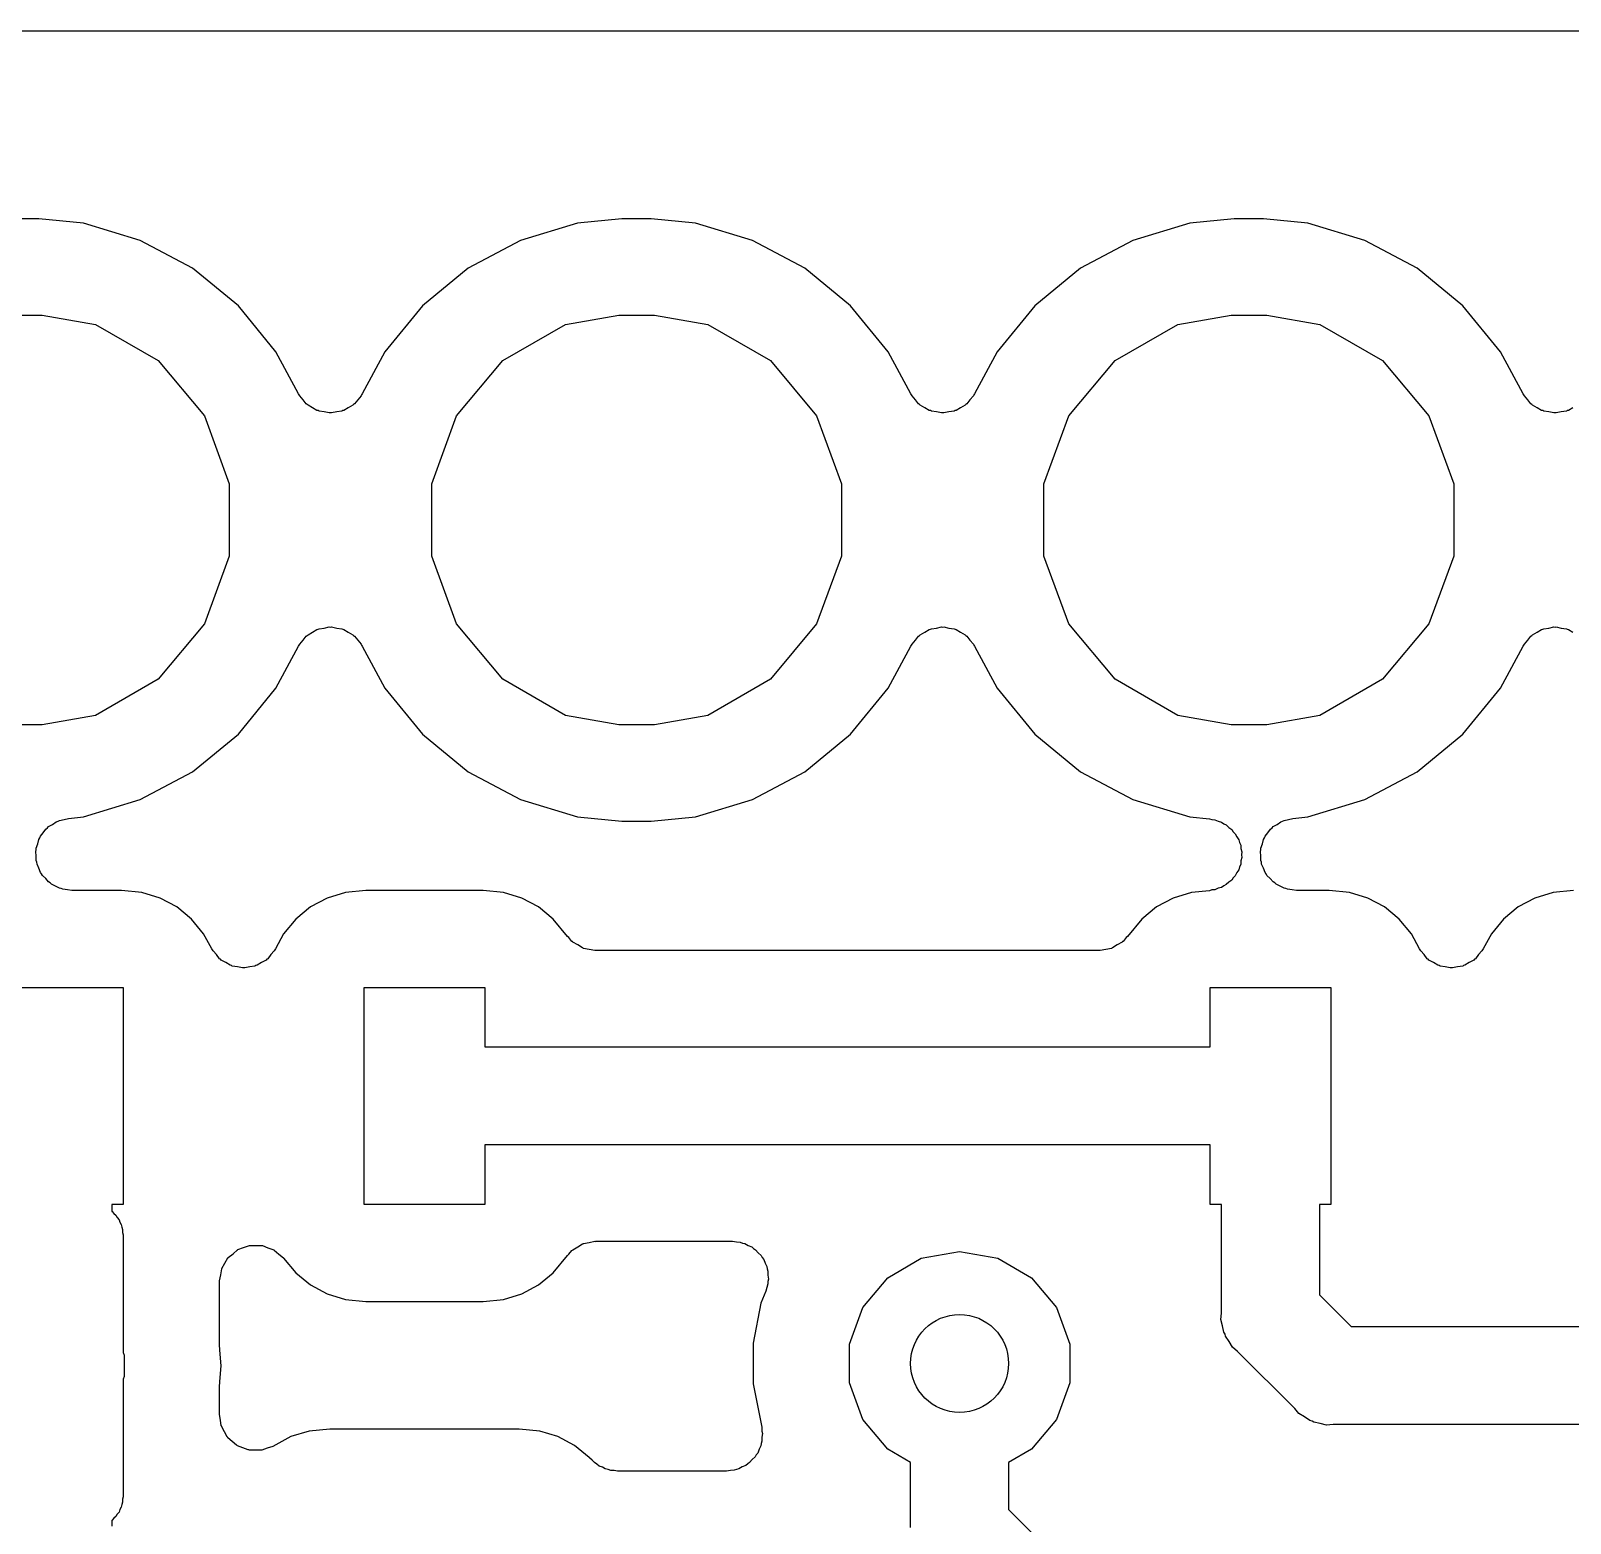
# Model space of a CAD drawing. Extents: x 91 to 190.2, y -113.9 to -59.9.
# Drawn here: x 156.34 to 162.72, y -66.91 to -60.72 of the extents above; entities that cross this region are included whole.
import ezdxf

# ---------------------------------------------------------------- set-up
doc = ezdxf.new("R2010")
doc.units = 0
doc.header["$MEASUREMENT"] = 0
doc.layers.add('BLACK', color=7, linetype='CONTINUOUS')

msp = doc.modelspace()

# ---------------------------------------------------------------- linework, layer by layer
at = {"layer": 'BLACK', "linetype": 'CONTINUOUS'}
for p, q in [((144.432, -60.72), (178.337, -60.72)), ((156.371, -61.5), (156.249, -61.5)), ((156.555, -61.5181), (156.371, -61.5)), ((156.791, -61.5896), (156.555, -61.5181)), ((158.605, -61.5181), (158.369, -61.5896)), ((158.789, -61.5), (158.605, -61.5181)), ((158.911, -61.5), (158.789, -61.5)), ((159.095, -61.5181), (158.911, -61.5)), ((159.331, -61.5896), (159.095, -61.5181)), ((161.145, -61.5181), (160.909, -61.5896)), ((161.329, -61.5), (161.145, -61.5181)), ((161.451, -61.5), (161.329, -61.5)), ((161.635, -61.5181), (161.451, -61.5)), ((161.871, -61.5896), (161.635, -61.5181)), ((157.008, -61.7056), (156.791, -61.5896)), ((158.369, -61.5896), (158.152, -61.7056)), ((159.548, -61.7056), (159.331, -61.5896)), ((160.909, -61.5896), (160.692, -61.7056)), ((162.088, -61.7056), (161.871, -61.5896)), ((157.198, -61.8618), (157.008, -61.7056)), ((158.152, -61.7056), (157.962, -61.8618)), ((159.738, -61.8618), (159.548, -61.7056)), ((160.692, -61.7056), (160.502, -61.8618)), ((162.278, -61.8618), (162.088, -61.7056)), ((157.354, -62.0522), (157.198, -61.8618)), ((157.962, -61.8618), (157.806, -62.0522)), ((159.894, -62.0522), (159.738, -61.8618)), ((160.502, -61.8618), (160.346, -62.0522)), ((162.434, -62.0522), (162.278, -61.8618)), ((156.236, -61.9), (156.384, -61.9)), ((156.384, -61.9), (156.605, -61.9389)), ((156.605, -61.9389), (156.865, -62.0888)), ((158.295, -62.0888), (158.555, -61.9389)), ((158.555, -61.9389), (158.776, -61.9)), ((158.776, -61.9), (158.924, -61.9)), ((158.924, -61.9), (159.145, -61.9389)), ((159.145, -61.9389), (159.405, -62.0888)), ((160.835, -62.0888), (161.095, -61.9389)), ((161.095, -61.9389), (161.316, -61.9)), ((161.316, -61.9), (161.464, -61.9)), ((161.464, -61.9), (161.685, -61.9389)), ((161.685, -61.9389), (161.945, -62.0888)), ((157.448, -62.2268), (157.354, -62.0522)), ((157.806, -62.0522), (157.712, -62.2268)), ((159.988, -62.2268), (159.894, -62.0522)), ((160.346, -62.0522), (160.252, -62.2268)), ((162.528, -62.2268), (162.434, -62.0522)), ((156.865, -62.0888), (157.057, -62.3184)), ((158.103, -62.3184), (158.295, -62.0888)), ((159.405, -62.0888), (159.597, -62.3184)), ((160.643, -62.3184), (160.835, -62.0888)), ((161.945, -62.0888), (162.137, -62.3184)), ((157.451, -62.2307), (157.448, -62.2268)), ((157.453, -62.2353), (157.451, -62.2307)), ((157.467, -62.2511), (157.453, -62.2353)), ((157.48, -62.2678), (157.467, -62.2511)), ((157.693, -62.2511), (157.68, -62.2678)), ((157.707, -62.2353), (157.693, -62.2511)), ((157.709, -62.2307), (157.707, -62.2353)), ((157.712, -62.2268), (157.709, -62.2307)), ((159.991, -62.2307), (159.988, -62.2268)), ((159.993, -62.2353), (159.991, -62.2307)), ((160.007, -62.2511), (159.993, -62.2353)), ((160.02, -62.2678), (160.007, -62.2511)), ((160.233, -62.2511), (160.22, -62.2678)), ((160.247, -62.2353), (160.233, -62.2511)), ((160.249, -62.2307), (160.247, -62.2353)), ((160.252, -62.2268), (160.249, -62.2307)), ((162.531, -62.2307), (162.528, -62.2268)), ((162.533, -62.2353), (162.531, -62.2307)), ((162.547, -62.2511), (162.533, -62.2353)), ((162.56, -62.2678), (162.547, -62.2511)), ((157.057, -62.3184), (157.16, -62.6001)), ((157.484, -62.2704), (157.48, -62.2678)), ((157.487, -62.2741), (157.484, -62.2704)), ((157.506, -62.2841), (157.487, -62.2741)), ((157.524, -62.2953), (157.506, -62.2841)), ((157.529, -62.2963), (157.524, -62.2953)), ((157.533, -62.2987), (157.529, -62.2963)), ((157.554, -62.3017), (157.533, -62.2987)), ((157.575, -62.306), (157.554, -62.3017)), ((157.58, -62.3053), (157.575, -62.306)), ((157.585, -62.306), (157.58, -62.3053)), ((157.606, -62.3017), (157.585, -62.306)), ((157.627, -62.2987), (157.606, -62.3017)), ((157.631, -62.2963), (157.627, -62.2987)), ((157.636, -62.2953), (157.631, -62.2963)), ((157.654, -62.2841), (157.636, -62.2953)), ((157.673, -62.2741), (157.654, -62.2841)), ((157.676, -62.2704), (157.673, -62.2741)), ((157.68, -62.2678), (157.676, -62.2704)), ((158, -62.6001), (158.103, -62.3184)), ((159.597, -62.3184), (159.7, -62.6001)), ((160.024, -62.2704), (160.02, -62.2678)), ((160.027, -62.2741), (160.024, -62.2704)), ((160.046, -62.2841), (160.027, -62.2741)), ((160.064, -62.2953), (160.046, -62.2841)), ((160.069, -62.2963), (160.064, -62.2953)), ((160.073, -62.2987), (160.069, -62.2963)), ((160.094, -62.3017), (160.073, -62.2987)), ((160.115, -62.306), (160.094, -62.3017)), ((160.12, -62.3053), (160.115, -62.306)), ((160.125, -62.306), (160.12, -62.3053)), ((160.146, -62.3017), (160.125, -62.306)), ((160.167, -62.2987), (160.146, -62.3017)), ((160.171, -62.2963), (160.167, -62.2987)), ((160.176, -62.2953), (160.171, -62.2963)), ((160.194, -62.2841), (160.176, -62.2953)), ((160.213, -62.2741), (160.194, -62.2841)), ((160.216, -62.2704), (160.213, -62.2741)), ((160.22, -62.2678), (160.216, -62.2704)), ((160.54, -62.6001), (160.643, -62.3184)), ((162.137, -62.3184), (162.24, -62.6001)), ((162.564, -62.2704), (162.56, -62.2678)), ((162.567, -62.2741), (162.564, -62.2704)), ((162.586, -62.2841), (162.567, -62.2741)), ((162.604, -62.2953), (162.586, -62.2841)), ((162.609, -62.2963), (162.604, -62.2953)), ((162.613, -62.2987), (162.609, -62.2963)), ((162.634, -62.3017), (162.613, -62.2987)), ((162.655, -62.306), (162.634, -62.3017)), ((162.66, -62.3053), (162.655, -62.306)), ((162.665, -62.306), (162.66, -62.3053)), ((162.686, -62.3017), (162.665, -62.306)), ((162.707, -62.2987), (162.686, -62.3017)), ((162.711, -62.2963), (162.707, -62.2987)), ((162.716, -62.2953), (162.711, -62.2963)), ((162.734, -62.2841), (162.716, -62.2953)), ((157.16, -62.6001), (157.16, -62.8999)), ((158, -62.8999), (158, -62.6001)), ((159.7, -62.6001), (159.7, -62.8999)), ((160.54, -62.8999), (160.54, -62.6001)), ((162.24, -62.6001), (162.24, -62.8999)), ((157.16, -62.8999), (157.057, -63.1816)), ((158.103, -63.1816), (158, -62.8999)), ((159.7, -62.8999), (159.597, -63.1816)), ((160.643, -63.1816), (160.54, -62.8999)), ((162.24, -62.8999), (162.137, -63.1816)), ((157.057, -63.1816), (156.865, -63.4112)), ((157.487, -63.2259), (157.506, -63.2159)), ((157.506, -63.2159), (157.524, -63.2047)), ((157.524, -63.2047), (157.529, -63.2037)), ((157.529, -63.2037), (157.533, -63.2013)), ((157.533, -63.2013), (157.554, -63.1983)), ((157.554, -63.1983), (157.575, -63.194)), ((157.575, -63.194), (157.58, -63.1947)), ((157.58, -63.1947), (157.585, -63.194)), ((157.585, -63.194), (157.606, -63.1983)), ((157.606, -63.1983), (157.627, -63.2013)), ((157.627, -63.2013), (157.631, -63.2037)), ((157.631, -63.2037), (157.636, -63.2047)), ((157.636, -63.2047), (157.654, -63.2159)), ((157.654, -63.2159), (157.673, -63.2259)), ((158.295, -63.4112), (158.103, -63.1816)), ((159.597, -63.1816), (159.405, -63.4112)), ((160.027, -63.2259), (160.046, -63.2159)), ((160.046, -63.2159), (160.064, -63.2047)), ((160.064, -63.2047), (160.069, -63.2037)), ((160.069, -63.2037), (160.073, -63.2013)), ((160.073, -63.2013), (160.094, -63.1983)), ((160.094, -63.1983), (160.115, -63.194)), ((160.115, -63.194), (160.12, -63.1947)), ((160.12, -63.1947), (160.125, -63.194)), ((160.125, -63.194), (160.146, -63.1983)), ((160.146, -63.1983), (160.167, -63.2013)), ((160.167, -63.2013), (160.171, -63.2037)), ((160.171, -63.2037), (160.176, -63.2047)), ((160.176, -63.2047), (160.194, -63.2159)), ((160.194, -63.2159), (160.213, -63.2259)), ((160.835, -63.4112), (160.643, -63.1816)), ((162.137, -63.1816), (161.945, -63.4112)), ((162.567, -63.2259), (162.586, -63.2159)), ((162.586, -63.2159), (162.604, -63.2047)), ((162.604, -63.2047), (162.609, -63.2037)), ((162.609, -63.2037), (162.613, -63.2013)), ((162.613, -63.2013), (162.634, -63.1983)), ((162.634, -63.1983), (162.655, -63.194)), ((162.655, -63.194), (162.66, -63.1947)), ((162.66, -63.1947), (162.665, -63.194)), ((162.665, -63.194), (162.686, -63.1983)), ((162.686, -63.1983), (162.707, -63.2013)), ((162.707, -63.2013), (162.711, -63.2037)), ((162.711, -63.2037), (162.716, -63.2047)), ((162.716, -63.2047), (162.734, -63.2159)), ((157.354, -63.4478), (157.448, -63.2732)), ((157.448, -63.2732), (157.451, -63.2693)), ((157.451, -63.2693), (157.453, -63.2647)), ((157.453, -63.2647), (157.467, -63.2489)), ((157.467, -63.2489), (157.48, -63.2322)), ((157.48, -63.2322), (157.484, -63.2296)), ((157.484, -63.2296), (157.487, -63.2259)), ((157.673, -63.2259), (157.676, -63.2296)), ((157.676, -63.2296), (157.68, -63.2322)), ((157.68, -63.2322), (157.693, -63.2489)), ((157.693, -63.2489), (157.707, -63.2647)), ((157.707, -63.2647), (157.709, -63.2693)), ((157.709, -63.2693), (157.712, -63.2732)), ((157.712, -63.2732), (157.806, -63.4478)), ((159.894, -63.4478), (159.988, -63.2732)), ((159.988, -63.2732), (159.991, -63.2693)), ((159.991, -63.2693), (159.993, -63.2647)), ((159.993, -63.2647), (160.007, -63.2489)), ((160.007, -63.2489), (160.02, -63.2322)), ((160.02, -63.2322), (160.024, -63.2296)), ((160.024, -63.2296), (160.027, -63.2259)), ((160.213, -63.2259), (160.216, -63.2296)), ((160.216, -63.2296), (160.22, -63.2322)), ((160.22, -63.2322), (160.233, -63.2489)), ((160.233, -63.2489), (160.247, -63.2647)), ((160.247, -63.2647), (160.249, -63.2693)), ((160.249, -63.2693), (160.252, -63.2732)), ((160.252, -63.2732), (160.346, -63.4478)), ((162.434, -63.4478), (162.528, -63.2732)), ((162.528, -63.2732), (162.531, -63.2693)), ((162.531, -63.2693), (162.533, -63.2647)), ((162.533, -63.2647), (162.547, -63.2489)), ((162.547, -63.2489), (162.56, -63.2322)), ((162.56, -63.2322), (162.564, -63.2296)), ((162.564, -63.2296), (162.567, -63.2259)), ((156.865, -63.4112), (156.605, -63.5611)), ((158.555, -63.5611), (158.295, -63.4112)), ((159.405, -63.4112), (159.145, -63.5611)), ((161.095, -63.5611), (160.835, -63.4112)), ((161.945, -63.4112), (161.685, -63.5611)), ((157.198, -63.6382), (157.354, -63.4478)), ((157.806, -63.4478), (157.962, -63.6382)), ((159.738, -63.6382), (159.894, -63.4478)), ((160.346, -63.4478), (160.502, -63.6382)), ((162.278, -63.6382), (162.434, -63.4478)), ((156.384, -63.6), (156.236, -63.6)), ((156.605, -63.5611), (156.384, -63.6)), ((158.776, -63.6), (158.555, -63.5611)), ((158.924, -63.6), (158.776, -63.6)), ((159.145, -63.5611), (158.924, -63.6)), ((161.316, -63.6), (161.095, -63.5611)), ((161.464, -63.6), (161.316, -63.6)), ((161.685, -63.5611), (161.464, -63.6)), ((157.008, -63.7944), (157.198, -63.6382)), ((157.962, -63.6382), (158.152, -63.7944)), ((159.548, -63.7944), (159.738, -63.6382)), ((160.502, -63.6382), (160.692, -63.7944)), ((162.088, -63.7944), (162.278, -63.6382)), ((156.791, -63.9104), (157.008, -63.7944)), ((158.152, -63.7944), (158.369, -63.9104)), ((159.331, -63.9104), (159.548, -63.7944)), ((160.692, -63.7944), (160.909, -63.9104)), ((161.871, -63.9104), (162.088, -63.7944)), ((156.555, -63.9819), (156.791, -63.9104)), ((158.369, -63.9104), (158.605, -63.9819)), ((159.095, -63.9819), (159.331, -63.9104)), ((160.909, -63.9104), (161.145, -63.9819)), ((161.635, -63.9819), (161.871, -63.9104)), ((156.493, -63.9881), (156.555, -63.9819)), ((158.605, -63.9819), (158.789, -64)), ((158.911, -64), (159.095, -63.9819)), ((161.145, -63.9819), (161.226, -63.9899)), ((161.573, -63.9881), (161.635, -63.9819)), ((156.377, -64.0623), (156.389, -64.0479)), ((156.389, -64.0479), (156.4, -64.0324)), ((156.4, -64.0324), (156.406, -64.0281)), ((156.406, -64.0281), (156.411, -64.0224)), ((156.411, -64.0224), (156.427, -64.013)), ((156.427, -64.013), (156.442, -64.0021)), ((156.442, -64.0021), (156.45, -64.0001)), ((156.45, -64.0001), (156.456, -63.9964)), ((156.456, -63.9964), (156.475, -63.9931)), ((156.475, -63.9931), (156.493, -63.9881)), ((158.789, -64), (158.911, -64)), ((161.226, -63.9899), (161.237, -63.993)), ((161.237, -63.993), (161.249, -63.9939)), ((161.249, -63.9939), (161.262, -64)), ((161.262, -64), (161.276, -64.0039)), ((161.276, -64.0039), (161.286, -64.0106)), ((161.286, -64.0106), (161.296, -64.0154)), ((161.296, -64.0154), (161.307, -64.0257)), ((161.307, -64.0257), (161.319, -64.0343)), ((161.319, -64.0343), (161.325, -64.0438)), ((161.325, -64.0438), (161.333, -64.0518)), ((161.457, -64.0623), (161.469, -64.0479)), ((161.469, -64.0479), (161.48, -64.0324)), ((161.48, -64.0324), (161.486, -64.0281)), ((161.486, -64.0281), (161.491, -64.0224)), ((161.491, -64.0224), (161.507, -64.013)), ((161.507, -64.013), (161.522, -64.0021)), ((161.522, -64.0021), (161.53, -64.0001)), ((161.53, -64.0001), (161.536, -63.9964)), ((161.536, -63.9964), (161.555, -63.9931)), ((161.555, -63.9931), (161.573, -63.9881)), ((156.36, -64.1113), (156.366, -64.0936)), ((156.36, -64.1187), (156.36, -64.1113)), ((156.366, -64.0936), (156.371, -64.0754)), ((156.371, -64.0754), (156.375, -64.0693)), ((156.375, -64.0693), (156.377, -64.0623)), ((161.333, -64.0518), (161.34, -64.0651)), ((161.34, -64.0651), (161.348, -64.0773)), ((161.348, -64.0773), (161.351, -64.0884)), ((161.351, -64.0884), (161.356, -64.0988)), ((161.356, -64.0988), (161.357, -64.1135)), ((161.357, -64.1135), (161.361, -64.1277)), ((161.44, -64.1113), (161.446, -64.0936)), ((161.44, -64.1187), (161.44, -64.1113)), ((161.446, -64.0936), (161.451, -64.0754)), ((161.451, -64.0754), (161.455, -64.0693)), ((161.455, -64.0693), (161.457, -64.0623)), ((156.358, -64.1259), (156.36, -64.1187)), ((156.36, -64.1446), (156.358, -64.1259)), ((156.36, -64.1634), (156.36, -64.1446)), ((156.362, -64.1704), (156.36, -64.1634)), ((156.363, -64.1777), (156.362, -64.1704)), ((156.371, -64.1947), (156.363, -64.1777)), ((161.357, -64.1649), (161.356, -64.1796)), ((161.361, -64.1506), (161.357, -64.1649)), ((161.361, -64.1277), (161.36, -64.1392)), ((161.36, -64.1392), (161.361, -64.1506)), ((161.438, -64.1259), (161.44, -64.1187)), ((161.44, -64.1446), (161.438, -64.1259)), ((161.44, -64.1634), (161.44, -64.1446)), ((161.442, -64.1704), (161.44, -64.1634)), ((161.443, -64.1777), (161.442, -64.1704)), ((161.451, -64.1947), (161.443, -64.1777)), ((156.377, -64.2123), (156.371, -64.1947)), ((156.382, -64.218), (156.377, -64.2123)), ((156.385, -64.2247), (156.382, -64.218)), ((156.399, -64.2379), (156.385, -64.2247)), ((156.411, -64.2522), (156.399, -64.2379)), ((161.325, -64.2346), (161.319, -64.2441)), ((161.333, -64.2265), (161.325, -64.2346)), ((161.34, -64.2133), (161.333, -64.2265)), ((161.348, -64.2011), (161.34, -64.2133)), ((161.351, -64.1899), (161.348, -64.2011)), ((161.356, -64.1796), (161.351, -64.1899)), ((161.457, -64.2123), (161.451, -64.1947)), ((161.462, -64.218), (161.457, -64.2123)), ((161.465, -64.2247), (161.462, -64.218)), ((161.479, -64.2379), (161.465, -64.2247)), ((161.491, -64.2522), (161.479, -64.2379)), ((156.417, -64.256), (156.411, -64.2522)), ((156.423, -64.2611), (156.417, -64.256)), ((156.44, -64.2689), (156.423, -64.2611)), ((156.456, -64.2783), (156.44, -64.2689)), ((156.463, -64.2796), (156.456, -64.2783)), ((156.47, -64.2826), (156.463, -64.2796)), ((156.489, -64.2841), (156.47, -64.2826)), ((156.507, -64.2873), (156.489, -64.2841)), ((156.713, -64.2873), (156.507, -64.2873)), ((156.798, -64.2958), (156.713, -64.2873)), ((156.874, -64.3187), (156.798, -64.2958)), ((157.642, -64.2958), (157.566, -64.3187)), ((157.727, -64.2873), (157.642, -64.2958)), ((158.213, -64.2873), (157.727, -64.2873)), ((158.298, -64.2958), (158.213, -64.2873)), ((158.374, -64.3187), (158.298, -64.2958)), ((161.152, -64.2958), (161.076, -64.3187)), ((161.226, -64.2885), (161.152, -64.2958)), ((161.237, -64.2854), (161.226, -64.2885)), ((161.249, -64.2845), (161.237, -64.2854)), ((161.262, -64.2784), (161.249, -64.2845)), ((161.276, -64.2744), (161.262, -64.2784)), ((161.286, -64.2677), (161.276, -64.2744)), ((161.296, -64.263), (161.286, -64.2677)), ((161.307, -64.2527), (161.296, -64.263)), ((161.319, -64.2441), (161.307, -64.2527)), ((161.497, -64.256), (161.491, -64.2522)), ((161.503, -64.2611), (161.497, -64.256)), ((161.52, -64.2689), (161.503, -64.2611)), ((161.536, -64.2783), (161.52, -64.2689)), ((161.543, -64.2796), (161.536, -64.2783)), ((161.55, -64.2826), (161.543, -64.2796)), ((161.569, -64.2841), (161.55, -64.2826)), ((161.587, -64.2873), (161.569, -64.2841)), ((161.723, -64.2873), (161.587, -64.2873)), ((161.808, -64.2958), (161.723, -64.2873)), ((161.884, -64.3187), (161.808, -64.2958)), ((162.652, -64.2958), (162.576, -64.3187)), ((162.737, -64.2873), (162.652, -64.2958)), ((156.943, -64.3558), (156.874, -64.3187)), ((157.004, -64.4058), (156.943, -64.3558)), ((157.497, -64.3558), (157.436, -64.4058)), ((157.566, -64.3187), (157.497, -64.3558)), ((158.443, -64.3558), (158.374, -64.3187)), ((158.504, -64.4058), (158.443, -64.3558)), ((161.007, -64.3558), (160.946, -64.4058)), ((161.076, -64.3187), (161.007, -64.3558)), ((161.953, -64.3558), (161.884, -64.3187)), ((162.014, -64.4058), (161.953, -64.3558)), ((162.507, -64.3558), (162.446, -64.4058)), ((162.576, -64.3187), (162.507, -64.3558)), ((157.054, -64.4667), (157.004, -64.4058)), ((157.436, -64.4058), (157.386, -64.4667)), ((158.564, -64.4781), (158.504, -64.4058)), ((160.946, -64.4058), (160.886, -64.4781)), ((162.064, -64.4667), (162.014, -64.4058)), ((162.446, -64.4058), (162.396, -64.4667)), ((157.088, -64.5294), (157.054, -64.4667)), ((157.386, -64.4667), (157.352, -64.5294)), ((158.569, -64.4831), (158.564, -64.4781)), ((158.581, -64.4985), (158.569, -64.4831)), ((158.584, -64.4998), (158.581, -64.4985)), ((160.869, -64.4985), (160.866, -64.4998)), ((160.881, -64.4831), (160.869, -64.4985)), ((160.886, -64.4781), (160.881, -64.4831)), ((162.098, -64.5294), (162.064, -64.4667)), ((162.396, -64.4667), (162.362, -64.5294)), ((157.091, -64.5333), (157.088, -64.5294)), ((157.093, -64.5379), (157.091, -64.5333)), ((157.107, -64.5537), (157.093, -64.5379)), ((157.12, -64.5704), (157.107, -64.5537)), ((157.333, -64.5537), (157.32, -64.5704)), ((157.347, -64.5379), (157.333, -64.5537)), ((157.349, -64.5333), (157.347, -64.5379)), ((157.352, -64.5294), (157.349, -64.5333)), ((158.585, -64.5017), (158.584, -64.4998)), ((158.606, -64.5135), (158.585, -64.5017)), ((158.626, -64.526), (158.606, -64.5135)), ((158.628, -64.5265), (158.626, -64.526)), ((158.63, -64.5278), (158.628, -64.5265)), ((158.654, -64.5319), (158.63, -64.5278)), ((158.677, -64.5367), (158.654, -64.5319)), ((158.679, -64.5364), (158.677, -64.5367)), ((158.682, -64.5368), (158.679, -64.5364)), ((160.768, -64.5368), (158.682, -64.5368)), ((160.771, -64.5364), (160.768, -64.5368)), ((160.773, -64.5367), (160.771, -64.5364)), ((160.796, -64.5319), (160.773, -64.5367)), ((160.82, -64.5278), (160.796, -64.5319)), ((160.822, -64.5265), (160.82, -64.5278)), ((160.824, -64.526), (160.822, -64.5265)), ((160.844, -64.5135), (160.824, -64.526)), ((160.865, -64.5017), (160.844, -64.5135)), ((160.866, -64.4998), (160.865, -64.5017)), ((162.101, -64.5333), (162.098, -64.5294)), ((162.103, -64.5379), (162.101, -64.5333)), ((162.117, -64.5537), (162.103, -64.5379)), ((162.13, -64.5704), (162.117, -64.5537)), ((162.343, -64.5537), (162.33, -64.5704)), ((162.357, -64.5379), (162.343, -64.5537)), ((162.359, -64.5333), (162.357, -64.5379)), ((162.362, -64.5294), (162.359, -64.5333)), ((157.124, -64.573), (157.12, -64.5704)), ((157.127, -64.5767), (157.124, -64.573)), ((157.146, -64.5867), (157.127, -64.5767)), ((157.164, -64.5979), (157.146, -64.5867)), ((157.169, -64.5989), (157.164, -64.5979)), ((157.173, -64.6012), (157.169, -64.5989)), ((157.194, -64.6042), (157.173, -64.6012)), ((157.215, -64.6086), (157.194, -64.6042)), ((157.22, -64.6079), (157.215, -64.6086)), ((157.225, -64.6086), (157.22, -64.6079)), ((157.246, -64.6042), (157.225, -64.6086)), ((157.267, -64.6012), (157.246, -64.6042)), ((157.271, -64.5989), (157.267, -64.6012)), ((157.276, -64.5979), (157.271, -64.5989)), ((157.294, -64.5867), (157.276, -64.5979)), ((157.313, -64.5767), (157.294, -64.5867)), ((157.316, -64.573), (157.313, -64.5767)), ((157.32, -64.5704), (157.316, -64.573)), ((162.134, -64.573), (162.13, -64.5704)), ((162.137, -64.5767), (162.134, -64.573)), ((162.156, -64.5867), (162.137, -64.5767)), ((162.174, -64.5979), (162.156, -64.5867)), ((162.179, -64.5989), (162.174, -64.5979)), ((162.183, -64.6012), (162.179, -64.5989)), ((162.204, -64.6042), (162.183, -64.6012)), ((162.225, -64.6086), (162.204, -64.6042)), ((162.23, -64.6079), (162.225, -64.6086)), ((162.235, -64.6086), (162.23, -64.6079)), ((162.256, -64.6042), (162.235, -64.6086)), ((162.277, -64.6012), (162.256, -64.6042)), ((162.281, -64.5989), (162.277, -64.6012)), ((162.286, -64.5979), (162.281, -64.5989)), ((162.304, -64.5867), (162.286, -64.5979)), ((162.323, -64.5767), (162.304, -64.5867)), ((162.326, -64.573), (162.323, -64.5767)), ((162.33, -64.5704), (162.326, -64.573)), ((156.22, -64.69), (156.72, -64.69)), ((156.72, -64.69), (156.72, -65.59)), ((157.72, -65.59), (157.72, -64.69)), ((157.72, -64.69), (158.22, -64.69)), ((158.22, -64.69), (158.22, -64.9368)), ((161.23, -64.9368), (161.23, -64.69)), ((161.23, -64.69), (161.73, -64.69)), ((161.73, -64.69), (161.73, -65.59)), ((158.22, -64.9368), (161.23, -64.9368)), ((161.23, -65.3432), (158.22, -65.3432)), ((158.22, -65.3432), (158.22, -65.59)), ((161.23, -65.59), (161.23, -65.3432)), ((156.72, -65.59), (156.673, -65.59)), ((156.673, -65.59), (156.673, -65.6189)), ((156.673, -65.6189), (156.675, -65.6197)), ((156.675, -65.6197), (156.682, -65.6282)), ((156.682, -65.6282), (156.69, -65.6354)), ((156.69, -65.6354), (156.696, -65.645)), ((156.696, -65.645), (156.703, -65.6535)), ((158.22, -65.59), (157.72, -65.59)), ((161.277, -65.59), (161.23, -65.59)), ((161.277, -66.0411), (161.277, -65.59)), ((161.73, -65.59), (161.683, -65.59)), ((161.683, -65.59), (161.683, -65.9658)), ((156.703, -65.6535), (156.707, -65.6639)), ((156.707, -65.6639), (156.712, -65.6736)), ((156.712, -65.6736), (156.714, -65.6845)), ((156.714, -65.6845), (156.718, -65.6949)), ((156.718, -65.6949), (156.718, -65.7061)), ((156.718, -65.7061), (156.72, -65.717)), ((156.72, -65.717), (156.72, -66.2042)), ((157.196, -65.7779), (157.22, -65.7695)), ((157.22, -65.7695), (157.244, -65.7609)), ((157.244, -65.7609), (157.245, -65.7609)), ((157.245, -65.7609), (157.246, -65.7606)), ((157.246, -65.7606), (157.271, -65.7609)), ((157.271, -65.7609), (157.296, -65.7609)), ((157.296, -65.7609), (157.297, -65.7612)), ((157.297, -65.7612), (157.298, -65.7612)), ((157.298, -65.7612), (157.321, -65.7701)), ((157.321, -65.7701), (157.345, -65.7787)), ((158.585, -65.7783), (158.606, -65.7665)), ((158.606, -65.7665), (158.626, -65.754)), ((158.626, -65.754), (158.628, -65.7535)), ((158.628, -65.7535), (158.63, -65.7522)), ((158.63, -65.7522), (158.654, -65.7481)), ((158.654, -65.7481), (158.677, -65.7433)), ((158.677, -65.7433), (158.679, -65.7436)), ((158.679, -65.7436), (158.682, -65.7432)), ((158.682, -65.7432), (159.248, -65.7432)), ((159.248, -65.7432), (159.264, -65.746)), ((159.264, -65.746), (159.28, -65.7468)), ((159.28, -65.7468), (159.289, -65.7505)), ((159.289, -65.7505), (159.299, -65.7522)), ((159.299, -65.7522), (159.313, -65.7604)), ((159.313, -65.7604), (159.328, -65.7667)), ((159.328, -65.7667), (159.335, -65.7734)), ((159.335, -65.7734), (159.344, -65.7783)), ((157.13, -65.8558), (157.142, -65.8341)), ((157.142, -65.8341), (157.155, -65.8122)), ((157.155, -65.8122), (157.156, -65.8117)), ((157.156, -65.811), (157.176, -65.795)), ((157.156, -65.8117), (157.156, -65.811)), ((157.176, -65.795), (157.195, -65.7787)), ((157.195, -65.7787), (157.196, -65.7785)), ((157.196, -65.7785), (157.196, -65.7779)), ((157.345, -65.7787), (157.346, -65.7793)), ((157.346, -65.7793), (157.346, -65.7796)), ((157.346, -65.7796), (157.366, -65.796)), ((157.366, -65.796), (157.385, -65.8122)), ((157.385, -65.8122), (157.385, -65.8129)), ((157.385, -65.8129), (157.386, -65.8135)), ((157.386, -65.8135), (157.436, -65.8742)), ((158.504, -65.8742), (158.564, -65.8019)), ((158.564, -65.8019), (158.569, -65.7969)), ((158.569, -65.7969), (158.581, -65.7815)), ((158.581, -65.7815), (158.584, -65.7802)), ((158.584, -65.7802), (158.585, -65.7783)), ((159.344, -65.7783), (159.355, -65.7908)), ((159.355, -65.7908), (159.367, -65.8019)), ((159.367, -65.8019), (159.371, -65.8106)), ((159.371, -65.8106), (159.378, -65.8182)), ((159.378, -65.8182), (159.383, -65.8336)), ((159.383, -65.8336), (159.391, -65.8481)), ((159.892, -65.8944), (160.031, -65.8137)), ((160.031, -65.8137), (160.19, -65.7857)), ((160.19, -65.7857), (160.349, -65.8137)), ((160.349, -65.8137), (160.488, -65.8944)), ((157.12, -65.907), (157.125, -65.8822)), ((157.125, -65.8822), (157.129, -65.8573)), ((157.129, -65.8566), (157.13, -65.8558)), ((157.129, -65.8573), (157.129, -65.8566)), ((157.436, -65.8742), (157.497, -65.9242)), ((158.443, -65.9242), (158.504, -65.8742)), ((159.391, -65.8481), (159.392, -65.8579)), ((159.392, -65.8579), (159.395, -65.8672)), ((159.395, -65.8672), (159.395, -65.8835)), ((159.395, -65.8835), (159.397, -65.8997)), ((159.397, -65.8997), (159.395, -65.9094)), ((159.788, -66.0179), (159.892, -65.8944)), ((160.488, -65.8944), (160.592, -66.0179)), ((157.12, -65.9078), (157.12, -65.907)), ((157.12, -65.9086), (157.12, -65.9078)), ((157.12, -66.1799), (157.12, -65.9086)), ((157.497, -65.9242), (157.566, -65.9613)), ((157.566, -65.9613), (157.642, -65.9842)), ((158.298, -65.9842), (158.374, -65.9613)), ((158.374, -65.9613), (158.443, -65.9242)), ((159.386, -65.9506), (159.366, -66)), ((159.39, -65.9346), (159.386, -65.9506)), ((159.395, -65.9192), (159.39, -65.9346)), ((159.395, -65.9094), (159.395, -65.9192)), ((161.683, -65.9658), (161.814, -66.0968)), ((157.642, -65.9842), (157.727, -65.9927)), ((157.727, -65.9927), (158.213, -65.9927)), ((158.213, -65.9927), (158.298, -65.9842)), ((159.366, -66), (159.333, -66.1656)), ((159.733, -66.1694), (159.788, -66.0179)), ((160.592, -66.0179), (160.647, -66.1694)), ((161.274, -66.068), (161.277, -66.0411)), ((161.281, -66.094), (161.274, -66.068)), ((161.286, -66.1206), (161.281, -66.094)), ((161.291, -66.1284), (161.286, -66.1206)), ((161.293, -66.1372), (161.291, -66.1284)), ((161.308, -66.1593), (161.293, -66.1372)), ((161.814, -66.0968), (163.701, -66.0968)), ((156.72, -66.2042), (156.724, -66.2152)), ((156.724, -66.2152), (156.724, -66.3048)), ((157.121, -66.1872), (157.12, -66.1799)), ((157.121, -66.1946), (157.121, -66.1872)), ((157.127, -66.26), (157.121, -66.1946)), ((159.333, -66.1656), (159.333, -66.3344)), ((159.733, -66.3306), (159.733, -66.1694)), ((160.647, -66.1694), (160.647, -66.3306)), ((161.322, -66.1826), (161.308, -66.1593)), ((161.343, -66.2), (161.322, -66.1826)), ((161.58, -66.4374), (161.343, -66.2)), ((157.121, -66.3254), (157.127, -66.26)), ((156.724, -66.3048), (156.72, -66.3158)), ((156.72, -66.3158), (156.72, -66.803)), ((157.12, -66.3401), (157.121, -66.3328)), ((157.12, -66.4617), (157.12, -66.3401)), ((157.121, -66.3328), (157.121, -66.3254)), ((159.333, -66.3344), (159.369, -66.5145)), ((159.788, -66.4821), (159.733, -66.3306)), ((160.647, -66.3306), (160.592, -66.4821)), ((157.124, -66.485), (157.12, -66.4617)), ((161.597, -66.4581), (161.58, -66.4374)), ((161.621, -66.4715), (161.597, -66.4581)), ((161.643, -66.487), (161.621, -66.4715)), ((157.127, -66.5084), (157.124, -66.485)), ((157.129, -66.5106), (157.127, -66.5084)), ((157.129, -66.513), (157.129, -66.5106)), ((157.141, -66.5335), (157.129, -66.513)), ((157.152, -66.5543), (157.141, -66.5335)), ((157.492, -66.5308), (157.416, -66.5537)), ((157.577, -66.5223), (157.492, -66.5308)), ((158.363, -66.5223), (157.577, -66.5223)), ((158.448, -66.5308), (158.363, -66.5223)), ((158.524, -66.5537), (158.448, -66.5308)), ((159.369, -66.5145), (159.369, -66.5157)), ((159.369, -66.5157), (159.37, -66.5208)), ((159.37, -66.5208), (159.37, -66.5306)), ((159.37, -66.5306), (159.373, -66.5403)), ((159.373, -66.5403), (159.37, -66.5565)), ((159.892, -66.6056), (159.788, -66.4821)), ((160.592, -66.4821), (160.488, -66.6056)), ((161.652, -66.4894), (161.643, -66.487)), ((161.659, -66.4939), (161.652, -66.4894)), ((161.686, -66.4986), (161.659, -66.4939)), ((161.712, -66.5055), (161.686, -66.4986)), ((161.739, -66.5032), (161.712, -66.5055)), ((163.626, -66.5032), (161.739, -66.5032)), ((157.154, -66.556), (157.152, -66.5543)), ((157.155, -66.5581), (157.154, -66.556)), ((157.173, -66.5733), (157.155, -66.5581)), ((157.191, -66.5891), (157.173, -66.5733)), ((157.193, -66.59), (157.191, -66.5891)), ((157.195, -66.5916), (157.193, -66.59)), ((157.217, -66.5997), (157.195, -66.5916)), ((157.239, -66.6085), (157.217, -66.5997)), ((157.318, -66.6013), (157.296, -66.6094)), ((157.341, -66.594), (157.318, -66.6013)), ((157.416, -66.5537), (157.341, -66.594)), ((158.593, -66.5908), (158.524, -66.5537)), ((158.654, -66.6408), (158.593, -66.5908)), ((159.366, -66.5919), (159.358, -66.6064)), ((159.367, -66.5821), (159.366, -66.5919)), ((159.37, -66.5728), (159.367, -66.5821)), ((159.37, -66.5565), (159.37, -66.5728)), ((159.987, -66.6606), (159.892, -66.6056)), ((160.488, -66.6056), (160.393, -66.6606)), ((157.242, -66.6086), (157.239, -66.6085)), ((157.244, -66.6094), (157.242, -66.6086)), ((157.268, -66.6094), (157.244, -66.6094)), ((157.291, -66.6102), (157.268, -66.6094)), ((157.294, -66.6094), (157.291, -66.6102)), ((157.296, -66.6094), (157.294, -66.6094)), ((158.655, -66.642), (158.654, -66.6408)), ((158.666, -66.651), (158.655, -66.642)), ((158.675, -66.6617), (158.666, -66.651)), ((158.685, -66.6679), (158.675, -66.6617)), ((158.695, -66.6759), (158.685, -66.6679)), ((159.311, -66.6666), (159.303, -66.6733)), ((159.319, -66.6617), (159.311, -66.6666)), ((159.33, -66.6492), (159.319, -66.6617)), ((159.342, -66.6381), (159.33, -66.6492)), ((159.346, -66.6294), (159.342, -66.6381)), ((159.353, -66.6218), (159.346, -66.6294)), ((159.358, -66.6064), (159.353, -66.6218)), ((159.987, -66.9311), (159.987, -66.6606)), ((160.393, -66.6606), (160.393, -66.8558)), ((158.708, -66.6808), (158.695, -66.6759)), ((158.72, -66.6878), (158.708, -66.6808)), ((158.732, -66.6899), (158.72, -66.6878)), ((158.743, -66.6942), (158.732, -66.6899)), ((158.757, -66.6944), (158.743, -66.6942)), ((158.771, -66.6968), (158.757, -66.6944)), ((159.223, -66.6968), (158.771, -66.6968)), ((159.239, -66.694), (159.223, -66.6968)), ((159.255, -66.6932), (159.239, -66.694)), ((159.264, -66.6895), (159.255, -66.6932)), ((159.274, -66.6878), (159.264, -66.6895)), ((159.288, -66.6796), (159.274, -66.6878)), ((159.303, -66.6733), (159.288, -66.6796)), ((156.707, -66.8561), (156.703, -66.8665)), ((156.712, -66.8464), (156.707, -66.8561)), ((156.714, -66.8355), (156.712, -66.8464)), ((156.718, -66.8251), (156.714, -66.8355)), ((156.72, -66.803), (156.718, -66.8139)), ((156.718, -66.8139), (156.718, -66.8251)), ((160.393, -66.8558), (160.634, -67.0968)), ((156.675, -66.9003), (156.673, -66.9011)), ((156.673, -66.9011), (156.673, -66.925)), ((156.682, -66.8918), (156.675, -66.9003)), ((156.69, -66.8846), (156.682, -66.8918)), ((156.696, -66.875), (156.69, -66.8846)), ((156.703, -66.8665), (156.696, -66.875))]:
    msp.add_line(p, q, dxfattribs=at)
at = {"layer": 'BLACK'}
msp.add_circle((160.19, -66.25), 0.2032, dxfattribs=at)

doc.saveas('drawing.dxf')
